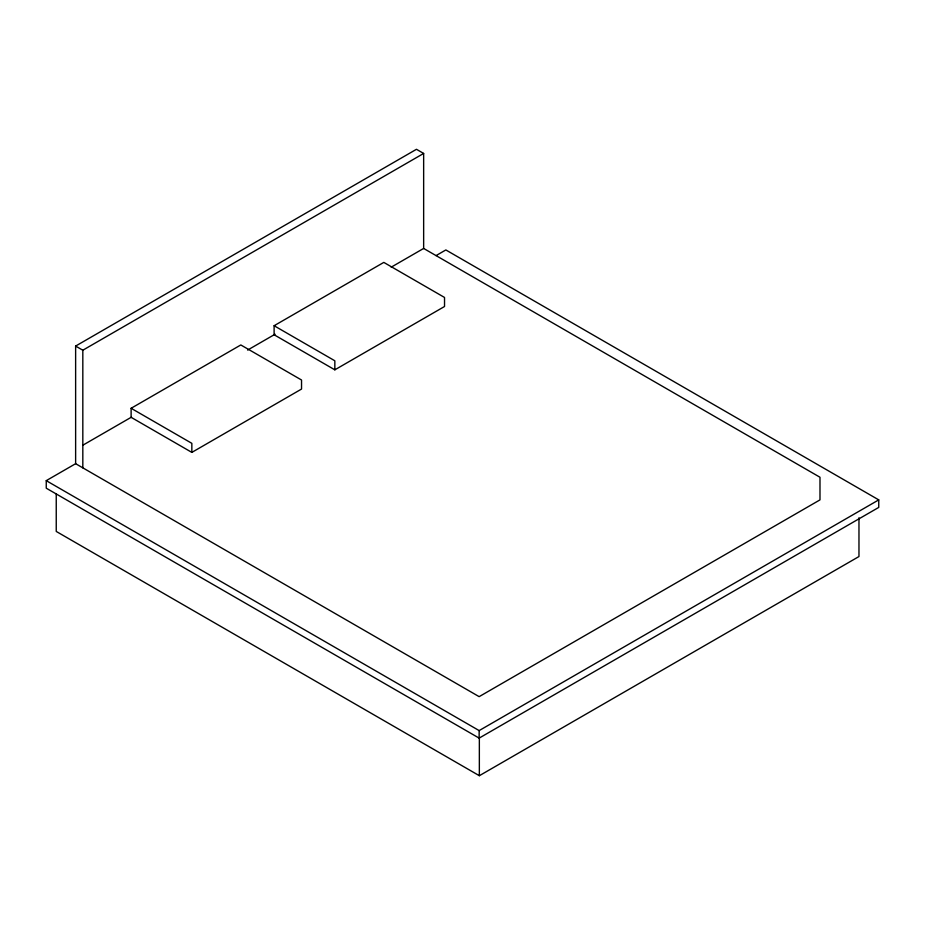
<?xml version="1.0" encoding="UTF-8"?>
<svg xmlns="http://www.w3.org/2000/svg" width="925" height="925" viewBox="0 0 925 925"><rect width="100%" height="100%" fill="white"/><g stroke="black" fill="none" stroke-linecap="round" stroke-linejoin="round"><path stroke-width="1.39" d="M75.63 463.691L75.63 346.066L416.47 149.295L423.65 153.446L423.65 248.443L819.989 477.254L819.989 499.882L479.15 696.652L75.63 463.691L46.25 480.653L46.25 488.192L479.15 738.115L878.75 507.409L878.75 499.882L445.85 249.947L436.057 255.601M75.63 346.066L82.822 350.217L423.65 153.446M131.119 408.283L240.812 344.956L301.538 380.013L301.538 389.055L191.845 452.394L131.119 417.325L131.119 408.283L191.845 443.341L191.845 452.394M274.112 325.727L383.806 262.399L444.532 297.457L444.532 306.499L334.838 369.827L274.112 334.769L274.112 325.727L334.838 360.785L334.838 369.827M82.822 445.214L131.512 417.106M247.623 350.078L275.083 334.214M391.194 267.175L423.65 248.443M46.25 480.653L479.15 730.588L878.75 499.882M56.24 493.95L56.24 531.436L479.347 775.705L858.967 556.538L858.967 517.769M479.347 738.231L479.347 775.705M479.15 730.588L479.15 738.115M82.822 350.217L82.822 467.842"/></g></svg>
